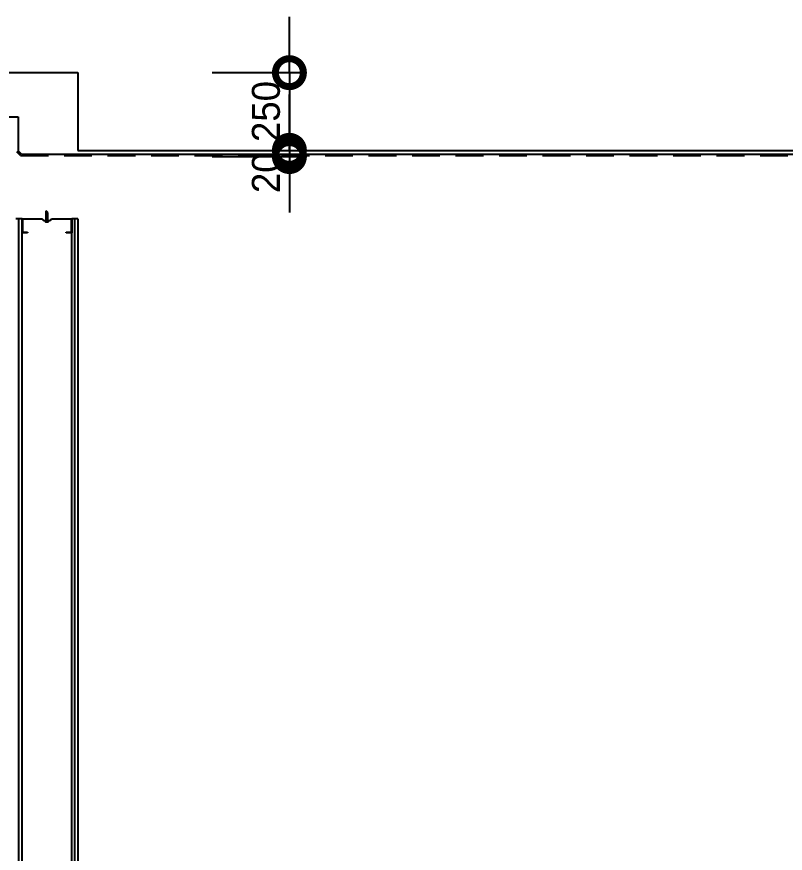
# Model space of a CAD drawing. Header units: millimetres. Extents: x 19868 to 801382, y -4805 to 85279.
# Drawn here: x 365291 to 367765, y 41166 to 43859 of the extents above; entities that cross this region are included whole.
import ezdxf

# ---------------------------------------------------------------- set-up
doc = ezdxf.new("R2010")
doc.units = ezdxf.units.MM
doc.header["$LTSCALE"] = 250
doc.linetypes.add('HID', pattern=[2.8, 1.8, -1])
doc.layers.get('Defpoints').update_dxf_attribs({"color": 151})
for name, color, linetype in [('8입면선', 8, 'Continuous'), ('A-FIN', 6, 'Continuous'), ('A-FIN-8', 8, 'Continuous'), ('A-WALL-D', 7, 'Continuous'), ('A-WP', 1, 'HID'), ('GAGAM-DT', 7, 'Continuous'), ('입면', 7, 'Continuous')]:
    doc.layers.add(name, color=color, linetype=linetype)
doc.layers.add('CK', color=221, linetype='Continuous', plot=False)
doc.styles.add('Gdim', font='')
doc.styles.get('Gdim').set_extended_font_data('Dotum')
doc.dimstyles.new('Gdim50', dxfattribs={"dimscale": 30, "dimtxt": 3, "dimasz": 6, "dimexe": 1.5, "dimexo": 2, "dimgap": 1, "dimtad": 1, "dimdec": 0, "dimzin": 0, "dimdsep": 46, "dimlunit": 6, "dimtxsty": 'Gdim', "dimblk": 'DOTSMALL', "dimcen": 1.5, "dimdle": 1.5, "dimclrd": 256, "dimclre": 256, "dimclrt": 256, "dimazin": 0, "dimtfac": 1, "dimtdec": 0, "dimtix": 1, "dimtmove": 2, "dimatfit": 3, "dimldrblk": 'DOTSMALL', "dimfxl": 1.5, "dimtolj": 1, "dimtzin": 0, "dimlwd": -1, "dimlwe": -1, "dimarcsym": 1})

# ---------------------------------------------------------------- blocks, each defined once
blk = doc.blocks.new('*U118')
at = {"layer": '8입면선', "color": 8}
for p, q in [((3316397.6, 472011.4), (3316397.6, 480191.4)), ((3316577.6, 472011.4), (3316577.6, 480191.4))]:
    blk.add_line(p, q, dxfattribs=at)
at = {"layer": 'A-WALL-D'}
for p, q in [((3316407.6, 480191.4), (3316387.6, 480191.4)), ((3316407.6, 472021.4), (3316407.6, 480191.4)), ((3316567.6, 472021.4), (3316567.6, 480191.4)), ((3316587.6, 480191.4), (3316567.6, 480191.4)), ((3316587.6, 480191.4), (3316587.6, 472011.4))]:
    blk.add_line(p, q, dxfattribs=at)
at = {"layer": 'GAGAM-DT', "color": 8}
for p, q in [((3316485.3, 480185.6), (3316485.3, 480217)), ((3316490.3, 480211.5), (3316485.3, 480217)), ((3316490.3, 480185.6), (3316490.3, 480211.5)), ((3316492.7, 480185.6), (3316482.8, 480185.6)), ((3316482.8, 480185.6), (3316482.8, 480182.1)), ((3316491.2, 480180.6), (3316484.3, 480180.6)), ((3316485.3, 480185.6), (3316485.3, 480180.6)), ((3316490.3, 480185.6), (3316490.3, 480180.6)), ((3316492.7, 480185.6), (3316492.7, 480182.1))]:
    blk.add_line(p, q, dxfattribs=at)
for centre, start, end in [((3316484.3, 480182.1), 180, 270), ((3316491.2, 480182.1), 270, 0)]:
    blk.add_arc(centre, 1.51, start, end, dxfattribs=at)
at = {"layer": '입면', "color": 6}
for p, q in [((3316407.6, 480146.4), (3316407.6, 480191.4)), ((3316407.6, 480191.4), (3316472.9, 480191.4)), ((3316472.4, 480190.2), (3316408.8, 480190.2)), ((3316408.8, 480190.2), (3316408.8, 480147.6)), ((3316477.4, 480184.4), (3316472.4, 480190.2)), ((3316472.9, 480191.4), (3316477.9, 480185.6)), ((3316497.8, 480184.4), (3316477.4, 480184.4)), ((3316477.9, 480185.6), (3316497.3, 480185.6)), ((3316497.3, 480185.6), (3316502.3, 480191.4)), ((3316502.8, 480190.2), (3316497.8, 480184.4)), ((3316502.3, 480191.4), (3316567.6, 480191.4)), ((3316566.4, 480190.2), (3316502.8, 480190.2)), ((3316566.4, 480147.6), (3316566.4, 480190.2)), ((3316567.6, 480191.4), (3316567.6, 480146.4)), ((3316425.4, 480146.4), (3316407.6, 480146.4)), ((3316408.8, 480147.6), (3316425.4, 480147.6)), ((3316425.4, 480147.6), (3316425.4, 480146.4)), ((3316549.8, 480146.4), (3316549.8, 480147.6)), ((3316549.8, 480147.6), (3316566.4, 480147.6)), ((3316567.6, 480146.4), (3316549.8, 480146.4))]:
    blk.add_line(p, q, dxfattribs=at)
blk = doc.blocks.new('_DotSmall')
at = {"color": 0, "linetype": 'ByBlock', "const_width": 0.5}
blk.add_lwpolyline([(-0.0625, 0, 1), (0.0625, 0, 1)], format="xyb", close=True, dxfattribs=at)
blk = doc.blocks.new('*D181')
at = {"layer": 'CK', "transparency": 16777216}
for p, q in [((366168.8, 43678.9), (366168.8, 43858.9)), ((365920.5, 43678.9), (366213.8, 43678.9)), ((366168.8, 43678.9), (366168.8, 43428.9)), ((365920.5, 43428.9), (366213.8, 43428.9)), ((366168.8, 43428.9), (366168.8, 43248.9))]:
    blk.add_line(p, q, dxfattribs=at)
at = {"layer": 'Defpoints', "color": 0, "transparency": 16777216}
for p in [(365860.5, 43678.9), (365860.5, 43428.9), (366168.8, 43428.9)]:
    blk.add_point(p, dxfattribs=at)
at = {"layer": 'CK', "transparency": 16777216, "xscale": 180, "yscale": 180, "zscale": 180}
for p, rotation in [((366168.8, 43678.9), 270), ((366168.8, 43428.9), 90)]:
    blk.add_blockref('_DotSmall', p, dxfattribs=dict(at, rotation=rotation))
at = {"layer": 'CK', "transparency": 16777216, "insert": (366093.7, 43553.9), "char_height": 90, "attachment_point": 5, "rotation": 90, "style": 'Gdim'}
blk.add_mtext('\\A1;250', dxfattribs=at)
blk = doc.blocks.new('*D182')
at = {"layer": 'CK', "transparency": 16777216}
for p, q in [((366168.8, 43428.9), (366168.8, 43608.9)), ((365920.5, 43428.9), (366213.8, 43428.9)), ((365920.5, 43408.9), (366213.8, 43408.9)), ((366168.8, 43428.9), (366168.8, 43408.9)), ((366168.8, 43408.9), (366168.8, 43228.9))]:
    blk.add_line(p, q, dxfattribs=at)
at = {"layer": 'Defpoints', "color": 0, "transparency": 16777216}
for p in [(365860.5, 43428.9), (365860.5, 43408.9), (366168.8, 43408.9)]:
    blk.add_point(p, dxfattribs=at)
at = {"layer": 'CK', "transparency": 16777216, "xscale": 180, "yscale": 180, "zscale": 180}
for p, rotation in [((366168.8, 43428.9), 270), ((366168.8, 43408.9), 90)]:
    blk.add_blockref('_DotSmall', p, dxfattribs=dict(at, rotation=rotation))
at = {"layer": 'CK', "transparency": 16777216, "insert": (366093.7, 43356.8), "char_height": 90, "attachment_point": 5, "rotation": 90, "style": 'Gdim'}
blk.add_mtext('\\A1;20', dxfattribs=at)

msp = doc.modelspace()

# ---------------------------------------------------------------- linework, layer by layer
at = {"layer": 'A-FIN'}
for p, q in [((337688.2, 43678.9), (365488.2, 43678.9)), ((365488.2, 43678.9), (365488.2, 43428.9)), ((365488.2, 43428.9), (368488.2, 43428.9))]:
    msp.add_line(p, q, dxfattribs=at)
at = {"layer": 'A-FIN-8'}
for p, q in [((364488.2, 43536.9), (365296.2, 43536.9)), ((365296.2, 43536.9), (365296.2, 43427.1)), ((365306.4, 43416.9), (365296.2, 43427.1)), ((365306.4, 43416.9), (369270, 43416.9))]:
    msp.add_line(p, q, dxfattribs=at)
at = {"layer": 'A-WP', "ltscale": 0.2}
for q in [(365291.2, 43424.1), (369273.1, 43411.9)]:
    msp.add_line((365303.4, 43411.9), q, dxfattribs=at)

# ---------------------------------------------------------------- block references
at = {"layer": 'A-WALL-D'}
msp.add_blockref('*U118', (-2951099.4, -436982.5), dxfattribs=at)

# ---------------------------------------------------------------- dimensions: what is measured, and where the dimension line sits
at = {"layer": 'CK'}
dim = msp.add_linear_dim(base=(366168.8, 43428.9), p1=(365860.5, 43678.9), p2=(365860.5, 43428.9), angle=90, dimstyle='Gdim50', dxfattribs=at)
dim.commit()
dim.dimension.update_dxf_attribs({"geometry": '*D181', "text_midpoint": (366093.7, 43553.9)})
dim = msp.add_linear_dim(base=(366168.8, 43408.9), p1=(365860.5, 43428.9), p2=(365860.5, 43408.9), angle=90, dimstyle='Gdim50', dxfattribs=at)
dim.commit()
dim.dimension.update_dxf_attribs({"geometry": '*D182', "text_midpoint": (366093.7, 43356.8), "dimtype": 160})

doc.saveas('drawing.dxf')
